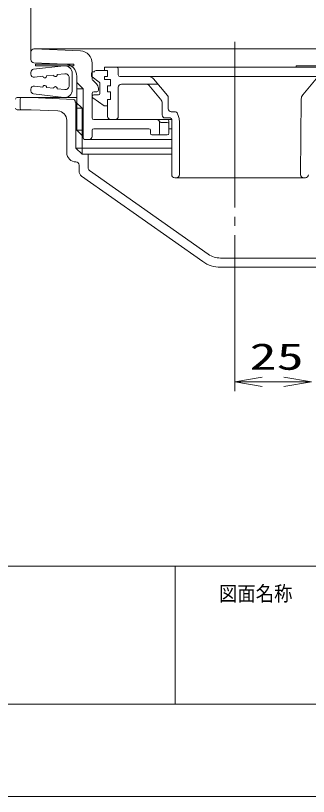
# Model space of a CAD drawing. Units: millimetres on the paper. Extents: x -305 to 305, y -152 to 152.
# Drawn here: x -218.4 to -186.5, y -148.5 to -63.7 of the extents above; entities that cross this region are included whole.
import ezdxf
from ezdxf.enums import TextEntityAlignment as Align

# ---------------------------------------------------------------- set-up
doc = ezdxf.new("R2010")
doc.units = ezdxf.units.MM
doc.linetypes.add('LONG_CHAIN', pattern=[21, 18, -1, 1, -1])
for name, color, linetype, lineweight in [('0-1_TV', 7, 'Continuous', 9), ('0-2_0', 7, 'Continuous', 9), ('0-3_1図面枠', 7, 'Continuous', 9), ('0-4_図面枠', 3, 'Continuous', 9), ('0-5_DEFPOINTS', 7, 'Continuous', 9)]:
    doc.layers.add(name, color=color, linetype=linetype, lineweight=lineweight)
doc.styles.add('ＭＳ ゴシック', font='')
doc.styles.get('ＭＳ ゴシック').set_extended_font_data('MS Gothic')

# ---------------------------------------------------------------- blocks, each defined once
blk = doc.blocks.new('_OPEN')
at = {"layer": '0-2_0'}
blk.add_line((0, 0), (-1, 0), dxfattribs=at)
blk.add_lwpolyline([(-1, 0.1667), (0, 0), (-1, -0.1667)], dxfattribs=at)

msp = doc.modelspace()

# ---------------------------------------------------------------- linework, layer by layer
at = {"layer": '0-1_TV'}
for p, q in [((-216.717, -67.636), (-216.717, -42.143)), ((-216.717, -67.636), (-216.717, -68.47)), ((-216.384, -67.302), (-194.543, -67.302)), ((-216.37, -67.303), (-211.326, -67.523)), ((-194.543, -67.302), (-156.051, -67.302)), ((-213.147, -69.141), (-216.423, -69.521)), ((-216.399, -68.803), (-212.993, -68.952)), ((-212.051, -68.969), (-216.217, -68.969)), ((-216.217, -68.969), (-216.217, -69.136)), ((-212.051, -69.136), (-216.217, -69.136)), ((-212.051, -68.969), (-212.051, -69.136)), ((-210.051, -68.855), (-210.051, -70.567)), ((-208.717, -69.302), (-208.717, -69.636)), ((-187.051, -69.302), (-208.717, -69.302)), ((-207.217, -69.469), (-207.217, -70.136)), ((-184.551, -69.136), (-187.884, -69.136)), ((-187.884, -69.141), (-187.884, -69.302)), ((-175.363, -69.302), (-187.051, -69.302)), ((-216.717, -70.054), (-216.717, -69.852)), ((-215.417, -70.277), (-216.346, -70.385)), ((-214.251, -70.142), (-215.017, -70.231)), ((-213.034, -70.001), (-213.851, -70.095)), ((-212.217, -71.753), (-212.217, -69.969)), ((-211.717, -70.284), (-211.717, -76.136)), ((-210.134, -69.969), (-210.134, -70.217)), ((-210.066, -70.352), (-209.286, -70.919)), ((-209.801, -69.802), (-209.967, -69.802)), ((-209.634, -69.636), (-208.384, -69.636)), ((-208.717, -70.302), (-208.717, -70.636)), ((-208.717, -70.302), (-208.384, -70.302)), ((-208.384, -69.636), (-208.384, -70.302)), ((-194.217, -70.302), (-207.051, -70.302)), ((-194.217, -70.302), (-182.051, -70.302)), ((-212.551, -71.291), (-212.551, -70.431)), ((-211.051, -71.636), (-211.717, -70.969)), ((-210.002, -70.685), (-209.579, -71.107)), ((-209.217, -71.054), (-209.217, -72.136)), ((-208.717, -70.636), (-208.051, -70.636)), ((-208.051, -70.636), (-208.051, -71.302)), ((-202.898, -71.136), (-206.884, -71.136)), ((-201.862, -72.37), (-203.398, -70.541)), ((-187.162, -72.296), (-185.689, -70.541)), ((-216.717, -71.87), (-216.717, -71.669)), ((-215.417, -71.445), (-216.346, -71.338)), ((-214.251, -71.581), (-215.017, -71.492)), ((-213.034, -71.722), (-213.851, -71.627)), ((-211.051, -71.636), (-211.717, -71.636)), ((-211.051, -71.636), (-211.051, -76.969)), ((-209.717, -71.969), (-209.884, -71.969)), ((-209.551, -71.969), (-209.884, -71.969)), ((-209.384, -71.579), (-209.384, -71.802)), ((-208.384, -71.302), (-208.384, -71.969)), ((-208.384, -71.302), (-208.051, -71.302)), ((-208.384, -71.969), (-208.051, -71.969)), ((-208.051, -71.969), (-208.051, -72.802)), ((-207.217, -71.469), (-207.217, -74.636)), ((-202.607, -72.779), (-203.886, -71.255)), ((-211.717, -72.587), (-218.217, -72.587)), ((-217.884, -73.753), (-217.884, -72.753)), ((-216.651, -72.587), (-212.077, -72.787)), ((-213.147, -72.581), (-216.423, -72.201)), ((-210.051, -72.136), (-210.051, -74.802)), ((-208.767, -73.469), (-209.981, -72.605)), ((-209.384, -72.302), (-209.884, -72.302)), ((-208.384, -72.802), (-208.051, -72.802)), ((-208.384, -72.802), (-208.384, -74.636)), ((-201.784, -72.589), (-201.784, -73.802)), ((-187.318, -72.718), (-187.39, -80.966)), ((-211.917, -72.946), (-211.917, -73.087)), ((-211.717, -73.087), (-211.917, -73.087)), ((-211.817, -73.087), (-211.817, -78.087)), ((-211.817, -73.087), (-211.151, -73.753)), ((-211.151, -73.753), (-211.817, -73.753)), ((-211.151, -73.753), (-211.151, -78.753)), ((-208.384, -73.469), (-208.767, -73.469)), ((-202.451, -73.212), (-202.451, -74.469)), ((-216.68, -73.92), (-218.217, -73.92)), ((-216.68, -73.92), (-213.774, -74.047)), ((-200.98, -74.136), (-201.451, -74.136)), ((-200.825, -74.241), (-200.67, -74.632)), ((-212.817, -75.046), (-212.817, -78.587)), ((-201.424, -74.969), (-209.884, -74.969)), ((-201.409, -74.969), (-208.051, -74.969)), ((-202.717, -75.302), (-202.717, -76.469)), ((-201.884, -75.302), (-202.579, -75.302)), ((-201.575, -74.802), (-202.117, -74.802)), ((-201.717, -75.136), (-201.717, -76.469)), ((-201.409, -80.969), (-201.409, -74.969)), ((-200.575, -80.969), (-200.575, -75.122)), ((-211.051, -76.802), (-211.717, -76.136)), ((-211.717, -76.136), (-211.051, -76.136)), ((-210.051, -76.136), (-210.051, -76.802)), ((-203.884, -75.969), (-209.884, -75.969)), ((-203.717, -76.136), (-203.717, -76.469)), ((-201.717, -75.969), (-201.409, -75.969)), ((-201.409, -77.136), (-210.884, -77.136)), ((-201.884, -76.636), (-203.551, -76.636)), ((-211.817, -78.087), (-211.151, -78.753)), ((-201.409, -78.087), (-211.817, -78.087)), ((-211.151, -78.753), (-201.409, -78.753)), ((-210.484, -78.753), (-210.484, -80.229)), ((-211.484, -79.92), (-211.484, -80.574)), ((-197.438, -89.594), (-210.343, -80.501)), ((-198.014, -90.412), (-211.201, -81.119)), ((-170.884, -90.02), (-196.094, -90.02)), ((-167.551, -91.02), (-196.094, -91.02)), ((-194.551, -103.332), (-194.551, -104.473)), ((-189.217, -103.473), (-191.551, -103.473))]:
    msp.add_line(p, q, dxfattribs=at)
at = {"layer": '0-1_TV', "linetype": 'LONG_CHAIN'}
msp.add_line((-194.551, -66.534), (-194.551, -103.473), dxfattribs=at)
at = {"layer": '0-1_TV'}
msp.add_lwpolyline([(-201.075, -81.302), (-194.551, -81.302), (-186.873, -81.302)], dxfattribs=at)
for centre, radius, start, end in [((-216.384, -67.636), 0.333, 90, 180), ((-211.384, -68.855), 1.333, 0, 87.5), ((-216.384, -68.47), 0.333, 180, 267.5), ((-216.384, -69.852), 0.333, 96.61674, 180), ((-213.051, -69.969), 0.833, 0, 96.61674), ((-213.051, -70.284), 1.333, 0, 87.5), ((-207.384, -69.469), 0.167, 0, 90), ((-216.384, -70.054), 0.333, 180, 276.61674), ((-215.217, -70.254), 0.201, 186.61674, 6.61674), ((-214.051, -70.119), 0.201, 186.61674, 6.61674), ((-212.984, -70.431), 0.433, 0, 96.61674), ((-209.967, -69.969), 0.167, 90, 180), ((-209.967, -70.217), 0.167, 180, 233.97263), ((-209.634, -69.802), 0.167, 90, 180), ((-207.051, -70.136), 0.167, 180, 270), ((-203.908, -70.969), 0.667, 40, 90), ((-209.884, -70.567), 0.167, 180, 225), ((-210.051, -71.579), 0.667, 0, 45), ((-209.384, -71.054), 0.167, 0, 53.97263), ((-206.884, -71.469), 0.333, 90, 180), ((-204.141, -71.469), 0.333, 40, 90), ((-216.384, -71.669), 0.333, 83.38326, 180), ((-216.384, -71.87), 0.333, 180, 263.38326), ((-215.217, -71.469), 0.201, 353.38326, 173.38326), ((-214.051, -71.604), 0.201, 353.38326, 173.38326), ((-213.051, -71.753), 0.833, 263.38326, 0), ((-212.984, -71.291), 0.433, 263.38326, 0), ((-209.884, -72.136), 0.167, 90, 180), ((-209.551, -71.802), 0.167, 270, 0), ((-218.217, -72.753), 0.167, 90, 180), ((-217.717, -72.753), 0.167, 90, 180), ((-212.084, -72.953), 0.167, 0, 87.5), ((-209.884, -72.469), 0.167, 90, 234.51737), ((-209.384, -72.136), 0.167, 270, 0), ((-203.117, -73.208), 0.667, 0, 40), ((-202.117, -72.585), 0.333, 0, 40), ((-186.651, -72.724), 0.667, 140, 179.5), ((-218.217, -73.753), 0.167, 180, 270), ((-217.717, -73.753), 0.167, 180, 270), ((-213.817, -75.046), 1, 0, 87.5), ((-202.117, -74.469), 0.333, 180, 270), ((-201.451, -73.802), 0.333, 180, 270), ((-200.98, -74.302), 0.167, 21.66904, 90), ((-201.909, -75.124), 1.333, 0, 21.66904), ((-209.884, -74.802), 0.167, 180, 270), ((-208.051, -74.636), 0.333, 180, 270), ((-207.551, -74.636), 0.333, 270, 0), ((-203.051, -75.302), 0.333, 0, 90), ((-202.579, -75.136), 0.167, 199.47122, 270), ((-201.884, -75.136), 0.167, 0, 90), ((-201.884, -75.469), 0.167, 0, 90), ((-201.575, -74.969), 0.167, 0, 90), ((-209.884, -76.136), 0.167, 90, 180), ((-203.884, -76.136), 0.167, 0, 90), ((-210.884, -76.969), 0.167, 180, 270), ((-210.384, -76.802), 0.333, 270, 0), ((-203.551, -76.469), 0.167, 180, 270), ((-202.884, -76.469), 0.167, 270, 0), ((-201.884, -76.469), 0.167, 270, 0), ((-211.817, -78.587), 1, 180, 270), ((-211.817, -79.92), 0.333, 0, 90), ((-210.151, -80.229), 0.333, 180, 234.82952), ((-210.817, -80.574), 0.667, 180, 234.82952), ((-201.075, -80.969), 0.333, 180, 270), ((-200.909, -80.969), 0.333, 270, 0), ((-187.057, -80.969), 0.333, 179.5, 270), ((-186.873, -80.969), 0.333, 270, 359.5), ((-196.094, -87.687), 2.333, 234.82952, 270), ((-196.094, -87.687), 3.333, 234.82952, 270)]:
    msp.add_arc(centre, radius, start, end, dxfattribs=at)
at = {"layer": '0-2_0'}
msp.add_line((-201.017, -123.498), (-201.017, -138.498), dxfattribs=at)
msp.add_line((-201.017, -123.498), (-201.017, -138.498), dxfattribs=at)
at = {"layer": '0-4_図面枠'}
msp.add_line((-291.017, -123.498), (108.983, -123.498), dxfattribs=at)
msp.add_lwpolyline([(-291.017, -138.498), (108.983, -138.498), (108.983, 138.502), (-291.017, 138.502)], close=True, dxfattribs=at)
at = {"layer": '0-5_DEFPOINTS'}
msp.add_line((118.983, -148.498), (-301.017, -148.498), dxfattribs=at)

# ---------------------------------------------------------------- block references
at = {"layer": '0-1_TV', "xscale": 3, "yscale": 3, "rotation": 180}
msp.add_blockref('_OPEN', (-194.551, -103.473), dxfattribs=at)
at = {"layer": '0-1_TV', "xscale": 3, "yscale": 3}
msp.add_blockref('_OPEN', (-186.217, -103.473), dxfattribs=at)

# ---------------------------------------------------------------- texts
at = {"layer": '0-1_TV', "style": 'ＭＳ ゴシック', "width": 1.5}
msp.add_text('25', height=2.889, dxfattribs=at).set_placement((-192.94, -103.028), align=Align.BOTTOM_LEFT)
at = {"layer": '0-3_1図面枠', "style": 'ＭＳ ゴシック', "width": 0.9}
msp.add_text('図面名称', height=1.628, dxfattribs=at).set_placement((-196.268, -127.769), align=Align.BOTTOM_LEFT)

doc.saveas('drawing.dxf')
